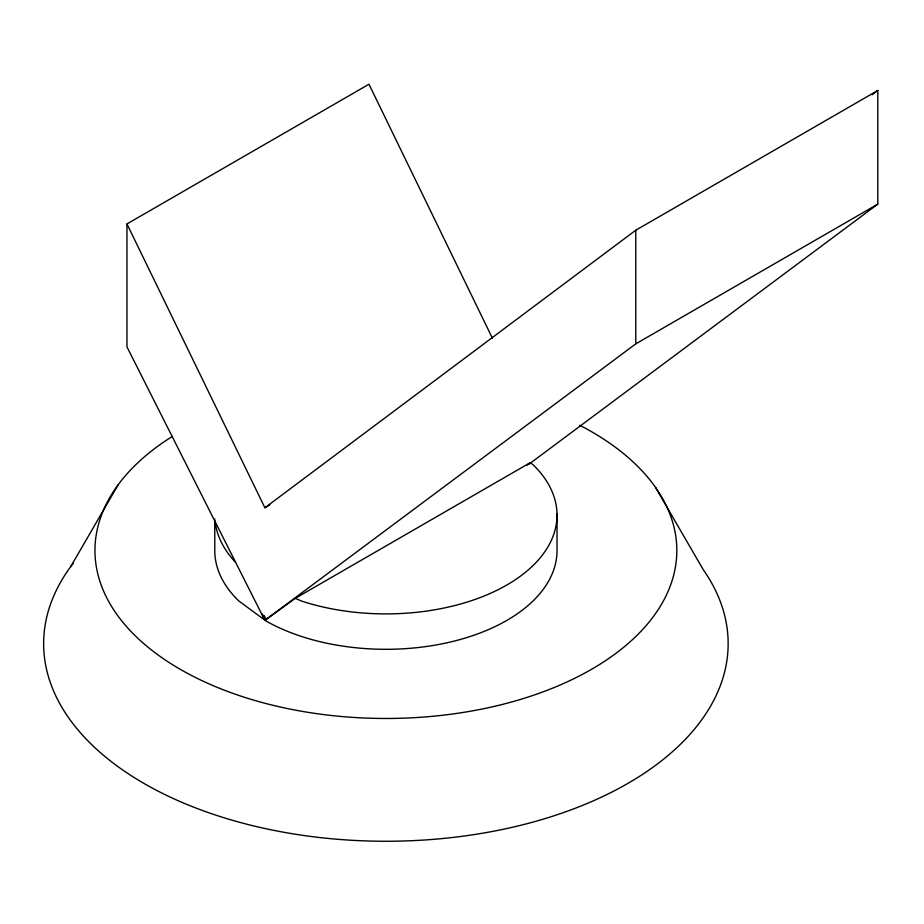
<?xml version="1.0" encoding="UTF-8"?>
<svg xmlns="http://www.w3.org/2000/svg" width="924" height="924" viewBox="0 0 924 924"><rect width="100%" height="100%" fill="white"/><g stroke="black" fill="none" stroke-linecap="round" stroke-linejoin="round"><path stroke-width="1.39" d="M70.778 566.528L118.053 484.938M492.423 338.242L368.976 84.223L126.958 223.943L126.958 346.87L264.888 620.374L295.276 598.325L530.261 462.658L533.194 464.818A171.136 98.799 0 0 1 508.154 584.234A171.136 98.799 0 0 1 301.882 601.178L295.276 598.325M526.899 465.246L530.261 462.658M126.958 223.943L264.888 507.773L635.781 230.215L877.8 90.483L877.8 204.123L528.851 464.275M872.025 94.802L877.8 90.483M264.888 620.374L635.781 343.855L877.8 204.123M264.888 507.773L269.877 504.897M655.59 487.514L703.176 569.554A342.261 197.609 0 0 1 380.03 841.233A342.261 197.609 0 0 1 73.192 563.317M264.183 615.58L266.147 619.426M262.358 614.01L265.049 620.281M635.781 230.215L635.781 343.855M557.022 514.079L557.022 549.48A171.136 98.799 0 0 1 453.026 641.383A171.136 98.799 0 0 1 266.158 621.09L238.588 600.796A171.136 98.799 0 0 1 214.772 551.536L214.772 518.965M579.798 425.283A290.921 167.96 0 0 1 601.72 663.132A290.921 167.96 0 0 1 189.639 674.497A290.921 167.96 0 0 1 172.21 436.521M235.458 562.208A171.136 98.799 0 0 1 215.292 522.903"/></g></svg>
